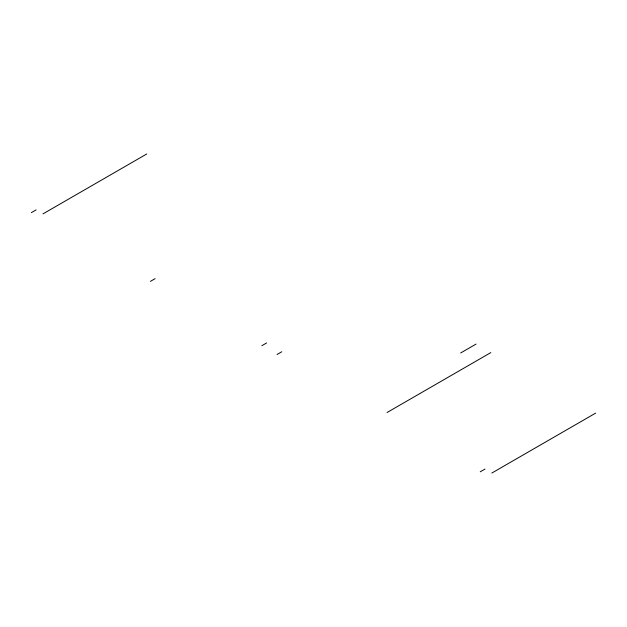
<?xml version="1.0" encoding="UTF-8"?>
<svg xmlns="http://www.w3.org/2000/svg" width="627" height="627" viewBox="0 0 627 627"><rect width="100%" height="100%" fill="white"/><g stroke="black" fill="none" stroke-linecap="round" stroke-linejoin="round"><path stroke-width="0.94" d="M31.35 212.655L36.1 209.912M42.973 213.885L146.773 153.96M150.386 281.382L155.135 278.639M261.827 345.72L266.577 342.977M277.024 354.498L281.774 351.755M460.665 352.97L476.073 344.074M387.031 412.527L490.823 352.593M480.235 471.817L484.984 469.074M491.85 473.04L595.65 413.115"/></g></svg>
